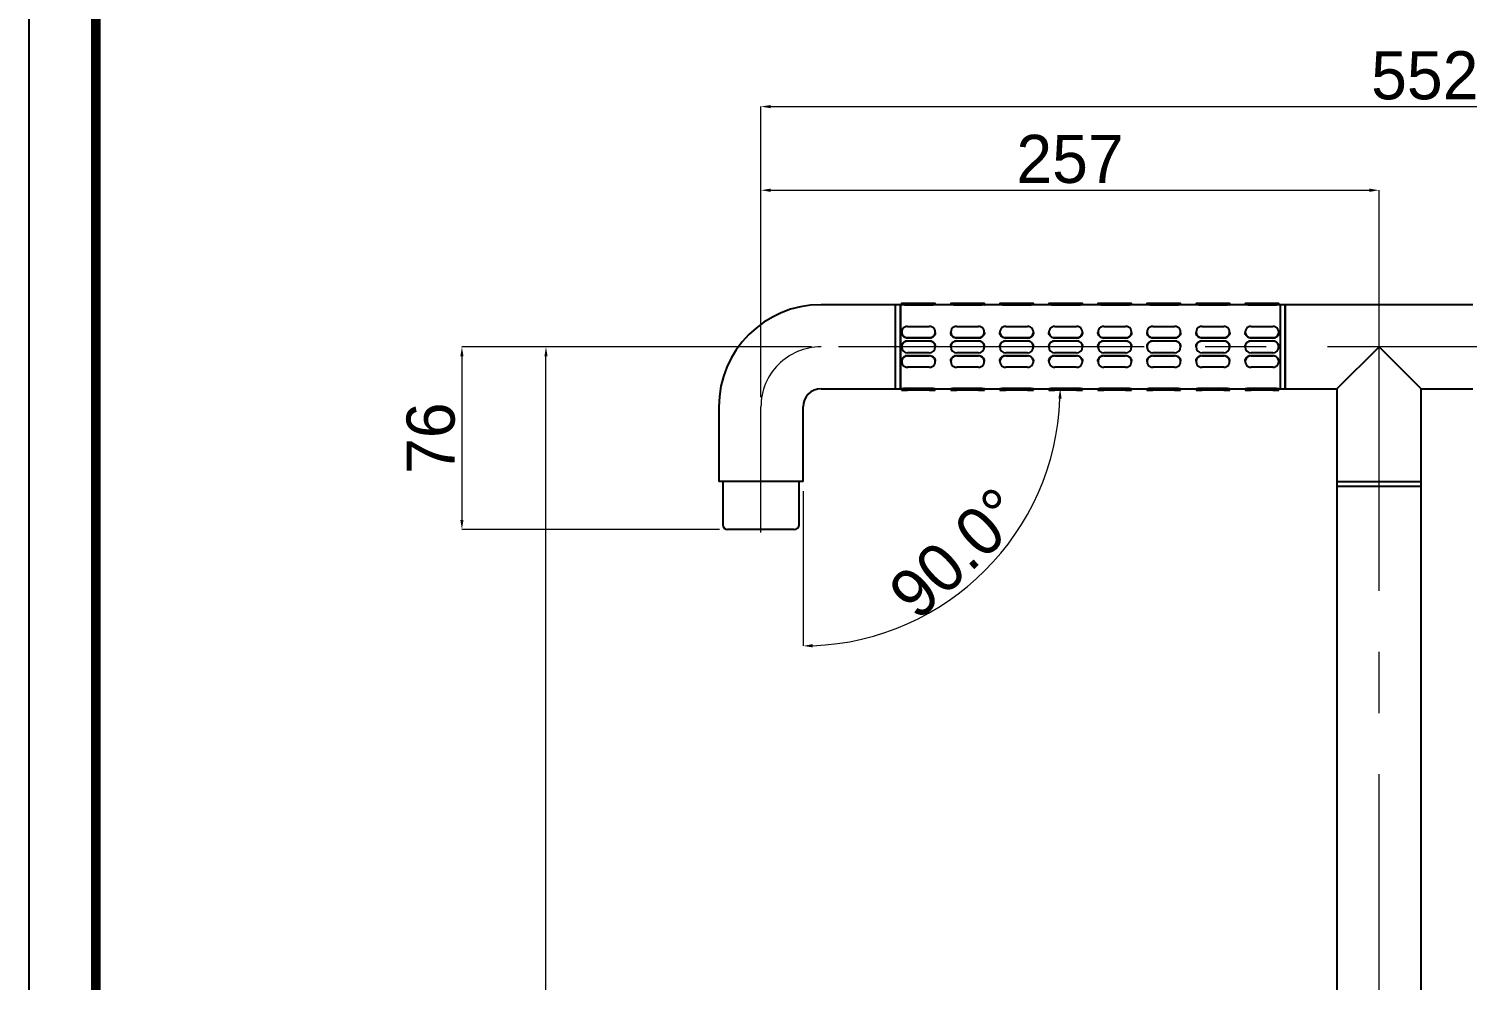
# Model space of a CAD drawing. Extents: x 0 to 2043, y 0 to 1272.
# Drawn here: x 0 to 598, y 636 to 1032 of the extents above; entities that cross this region are included whole.
import ezdxf

# ---------------------------------------------------------------- set-up
doc = ezdxf.new("R2010")
doc.units = 0
doc.header["$LTSCALE"] = 10
doc.header["$MEASUREMENT"] = 0
doc.header["$PDMODE"] = 3
doc.header["$PDSIZE"] = -10
doc.linetypes.add('CENTERX2', pattern=[20.32, 12.7, -2.54, 2.54, -2.54])
doc.layers.get('0').update_dxf_attribs({"linetype": 'CONTINUOUS'})
doc.layers.get('DEFPOINTS').update_dxf_attribs({"linetype": 'CONTINUOUS'})
doc.layers.add('中心线层', color=1, linetype='CENTERX2', lineweight=25)
doc.styles.add('Daelim Dimension', font='')
doc.styles.get('Daelim Dimension').set_extended_font_data('나눔고딕')
doc.dimstyles.new('DEFAULT', dxfattribs={"dimscale": 2, "dimtxt": 2, "dimasz": 2, "dimexe": 0, "dimexo": 2, "dimgap": 1, "dimtad": 1, "dimdec": 0, "dimzin": 9, "dimdsep": 46, "dimtxsty": 'Daelim Dimension', "dimcen": 0.5, "dimclrd": 5, "dimclre": 5, "dimclrt": 256, "dimadec": 1, "dimazin": 0, "dimtfac": 1, "dimtdec": 0, "dimtix": 1, "dimtmove": 0, "dimatfit": 3, "dimfxl": 1, "dimtolj": 1, "dimtzin": 1, "dimlwd": 9, "dimlwe": 9, "dimarcsym": 0})

# ---------------------------------------------------------------- blocks, each defined once
blk = doc.blocks.new('*D2')
at = {"color": 5, "lineweight": 9, "transparency": 16777216}
for p, q in [((325.4, 899.45), (215.04, 899.45)), ((215.04, 203.45), (215.04, 895.45)), ((529.7, 199.45), (215.04, 199.45))]:
    blk.add_line(p, q, dxfattribs=at)
at = {"color": 5, "transparency": 16777216}
for points in [[(214.37, 895.45), (215.7, 895.45), (215.04, 899.45)], [(214.37, 203.45), (215.7, 203.45), (215.04, 199.45)]]:
    blk.add_solid(points, dxfattribs=at)
at = {"layer": 'DEFPOINTS', "color": 0, "transparency": 16777216}
for p in [(215.04, 899.45), (329.4, 899.45), (533.7, 199.45)]:
    blk.add_point(p, dxfattribs=at)
at = {"color": 7, "transparency": 16777216, "insert": (202.22, 549.45), "char_height": 20, "attachment_point": 5, "rotation": 90, "style": 'Daelim Dimension'}
blk.add_mtext('\\A1;700', dxfattribs=at)
blk = doc.blocks.new('*D13')
at = {"color": 5, "linetype": 'ByBlock', "lineweight": 9, "ltscale": 0.5, "transparency": 16777216}
for p, q in [((1430.47, 1133.97), (1430.47, 1120.71)), ((1707.92, 1133.97), (1707.92, 1120.71)), ((1434.47, 1120.71), (1703.92, 1120.71))]:
    blk.add_line(p, q, dxfattribs=at)
at = {"color": 5, "lineweight": 9, "transparency": 16777216}
for p, q in [((304.4, 878.45), (304.4, 964.57)), ((308.4, 964.57), (557.4, 964.57)), ((561.4, 882.01), (561.4, 964.57))]:
    blk.add_line(p, q, dxfattribs=at)
at = {"color": 5, "ltscale": 0.5, "transparency": 16777216}
for points in [[(1434.47, 1121.38), (1434.47, 1120.05), (1430.47, 1120.71)], [(1703.92, 1121.38), (1703.92, 1120.05), (1707.92, 1120.71)]]:
    blk.add_solid(points, dxfattribs=at)
at = {"color": 5, "transparency": 16777216}
for points in [[(308.4, 965.24), (308.4, 963.9), (304.4, 964.57)], [(557.4, 965.24), (557.4, 963.9), (561.4, 964.57)]]:
    blk.add_solid(points, dxfattribs=at)
at = {"layer": 'DEFPOINTS', "color": 0, "ltscale": 0.5, "transparency": 16777216}
for p in [(1430.47, 1137.97), (1707.92, 1137.97), (1707.92, 1120.71)]:
    blk.add_point(p, dxfattribs=at)
at = {"layer": 'DEFPOINTS', "color": 0, "transparency": 16777216}
for p in [(561.4, 964.57), (304.4, 874.45), (561.4, 878.01)]:
    blk.add_point(p, dxfattribs=at)
at = {"ltscale": 0.5, "transparency": 16777216, "insert": (1569.19, 1124.99), "char_height": 4, "attachment_point": 5, "style": 'Daelim Dimension'}
blk.add_mtext('\\A1;277.4', dxfattribs=at)
at = {"color": 7, "transparency": 16777216, "insert": (432.9, 977.46), "char_height": 20, "attachment_point": 5, "style": 'Daelim Dimension'}
blk.add_mtext('\\A1;257', dxfattribs=at)
blk = doc.blocks.new('*D10')
at = {"color": 5, "lineweight": 9, "transparency": 16777216}
for p, q in [((304.4, 878.45), (304.4, 999.36)), ((308.4, 999.36), (852.4, 999.36)), ((856.4, 941.95), (856.4, 999.36))]:
    blk.add_line(p, q, dxfattribs=at)
at = {"color": 5, "transparency": 16777216}
for points in [[(308.4, 1000.02), (308.4, 998.69), (304.4, 999.36)], [(852.4, 1000.02), (852.4, 998.69), (856.4, 999.36)]]:
    blk.add_solid(points, dxfattribs=at)
at = {"layer": 'DEFPOINTS', "color": 0, "transparency": 16777216}
for p in [(856.4, 999.36), (856.4, 937.95), (304.4, 874.45)]:
    blk.add_point(p, dxfattribs=at)
at = {"color": 7, "transparency": 16777216, "insert": (580.4, 1012.24), "char_height": 20, "attachment_point": 5, "style": 'Daelim Dimension'}
blk.add_mtext('\\A1;552', dxfattribs=at)
blk = doc.blocks.new('*D12')
at = {"color": 5, "lineweight": 9, "transparency": 16777216}
for p, q in [((364.4, 881.95), (428.81, 881.95)), ((321.9, 839.45), (321.9, 775.04))]:
    blk.add_line(p, q, dxfattribs=at)
blk.add_arc((321.9, 881.95), 106.9, 272.14395, 357.85605, dxfattribs=at)
at = {"color": 5, "transparency": 16777216}
for points in [[(428.07, 877.96), (429.4, 877.94), (428.81, 881.95)], [(325.92, 774.45), (325.89, 775.79), (321.9, 775.04)]]:
    blk.add_solid(points, dxfattribs=at)
at = {"layer": 'DEFPOINTS', "color": 0, "transparency": 16777216}
for p in [(329.4, 881.95), (360.4, 881.95), (321.9, 874.45), (321.9, 843.45), (414.48, 828.5)]:
    blk.add_point(p, dxfattribs=at)
at = {"color": 7, "transparency": 16777216, "insert": (385.75, 813.64), "char_height": 20, "attachment_point": 5, "rotation": 43.06865, "style": 'Daelim Dimension'}
blk.add_mtext('\\A1;90.0°', dxfattribs=at)
blk = doc.blocks.new('*D9')
at = {"color": 5, "lineweight": 9, "ltscale": 0.5, "transparency": 16777216}
for p, q in [((325.4, 899.45), (180.09, 899.45)), ((180.09, 895.45), (180.09, 827.45)), ((287.13, 823.45), (180.09, 823.45))]:
    blk.add_line(p, q, dxfattribs=at)
at = {"color": 5, "ltscale": 0.5, "transparency": 16777216}
for points in [[(179.42, 895.45), (180.75, 895.45), (180.09, 899.45)], [(179.42, 827.45), (180.75, 827.45), (180.09, 823.45)]]:
    blk.add_solid(points, dxfattribs=at)
at = {"layer": 'DEFPOINTS', "color": 0, "ltscale": 0.5, "transparency": 16777216}
for p in [(329.4, 899.45), (180.09, 823.45), (291.13, 823.45)]:
    blk.add_point(p, dxfattribs=at)
at = {"color": 7, "ltscale": 0.5, "transparency": 16777216, "insert": (167.2, 861.45), "char_height": 20, "attachment_point": 5, "rotation": 90, "style": 'Daelim Dimension'}
blk.add_mtext('\\A1;76', dxfattribs=at)

msp = doc.modelspace()

# ---------------------------------------------------------------- linework, layer by layer
at = {"color": 7, "linetype": 'Continuous', "lineweight": 25}
for p, q in [((360.4, 916.95), (329.4, 916.95)), ((362.4, 916.95), (360.4, 916.95)), ((360.4, 899.45), (360.4, 916.95)), ((360.4, 881.95), (360.4, 916.95)), ((362.93, 916.95), (362.4, 916.95)), ((362.4, 916.95), (362.4, 881.95)), ((362.4, 881.95), (362.4, 916.95)), ((362.9, 917.45), (362.9, 916.94)), ((365.4, 917.45), (374.4, 917.45)), ((374.4, 917.45), (365.4, 917.45)), ((374.4, 916.77), (365.4, 916.77)), ((383.33, 916.95), (376.87, 916.95)), ((376.9, 916.94), (376.9, 917.45)), ((383.3, 917.45), (383.3, 916.94)), ((385.8, 917.45), (394.8, 917.45)), ((394.8, 917.45), (385.8, 917.45)), ((394.8, 916.77), (385.8, 916.77)), ((403.73, 916.95), (397.27, 916.95)), ((397.3, 916.94), (397.3, 917.45)), ((403.7, 917.45), (403.7, 916.94)), ((406.2, 917.45), (415.2, 917.45)), ((415.2, 917.45), (406.2, 917.45)), ((415.2, 916.77), (406.2, 916.77)), ((424.13, 916.95), (417.67, 916.95)), ((417.7, 916.94), (417.7, 917.45)), ((424.1, 917.45), (424.1, 916.94)), ((426.6, 917.45), (435.6, 917.45)), ((435.6, 917.45), (426.6, 917.45)), ((435.6, 916.77), (426.6, 916.77)), ((444.53, 916.95), (438.07, 916.95)), ((438.1, 916.94), (438.1, 917.45)), ((444.5, 917.45), (444.5, 916.94)), ((447, 917.45), (456, 917.45)), ((456, 917.45), (447, 917.45)), ((456, 916.77), (447, 916.77)), ((464.93, 916.95), (458.47, 916.95)), ((458.5, 916.94), (458.5, 917.45)), ((464.9, 917.45), (464.9, 916.94)), ((476.4, 917.45), (467.4, 917.45)), ((467.4, 917.45), (476.4, 917.45)), ((476.4, 916.77), (467.4, 916.77)), ((485.33, 916.95), (478.87, 916.95)), ((478.9, 916.94), (478.9, 917.45)), ((485.3, 917.45), (485.3, 916.94)), ((496.8, 917.45), (487.8, 917.45)), ((487.8, 917.45), (496.8, 917.45)), ((496.8, 916.77), (487.8, 916.77)), ((505.73, 916.95), (499.27, 916.95)), ((499.3, 916.94), (499.3, 917.45)), ((505.7, 917.45), (505.7, 916.94)), ((517.2, 917.45), (508.2, 917.45)), ((508.2, 917.45), (517.2, 917.45)), ((517.2, 916.77), (508.2, 916.77)), ((520.4, 916.95), (519.67, 916.95)), ((519.7, 916.94), (519.7, 917.45)), ((522.4, 916.95), (520.4, 916.95)), ((520.4, 881.95), (520.4, 916.95)), ((600.4, 916.95), (522.4, 916.95)), ((522.4, 916.95), (522.4, 881.95)), ((522.4, 899.45), (522.4, 916.95)), ((362.9, 905.6), (362.9, 905.42)), ((365.4, 907.95), (374.4, 907.95)), ((374.4, 903.25), (365.4, 903.25)), ((376.9, 905.42), (376.9, 905.6)), ((383.3, 905.6), (383.3, 905.42)), ((385.8, 907.95), (394.8, 907.95)), ((394.8, 903.25), (385.8, 903.25)), ((397.3, 905.42), (397.3, 905.6)), ((403.7, 905.6), (403.7, 905.42)), ((406.2, 907.95), (415.2, 907.95)), ((415.2, 903.25), (406.2, 903.25)), ((417.7, 905.42), (417.7, 905.6)), ((424.1, 905.6), (424.1, 905.42)), ((426.6, 907.95), (435.6, 907.95)), ((435.6, 903.25), (426.6, 903.25)), ((438.1, 905.42), (438.1, 905.6)), ((444.5, 905.6), (444.5, 905.42)), ((447, 907.95), (456, 907.95)), ((456, 903.25), (447, 903.25)), ((458.5, 905.42), (458.5, 905.6)), ((464.9, 905.6), (464.9, 905.42)), ((467.4, 907.95), (476.4, 907.95)), ((476.4, 903.25), (467.4, 903.25)), ((478.9, 905.42), (478.9, 905.6)), ((485.3, 905.6), (485.3, 905.42)), ((487.8, 907.95), (496.8, 907.95)), ((496.8, 903.25), (487.8, 903.25)), ((499.3, 905.42), (499.3, 905.6)), ((505.7, 905.6), (505.7, 905.42)), ((508.2, 907.95), (517.2, 907.95)), ((517.2, 903.25), (508.2, 903.25)), ((519.7, 905.42), (519.7, 905.6)), ((360.4, 881.95), (360.4, 899.45)), ((362.9, 899.44), (362.9, 899.44)), ((374.4, 903.01), (365.4, 903.01)), ((365.4, 901.94), (374.4, 901.94)), ((365.4, 901.94), (374.4, 901.94)), ((376.9, 899.44), (376.9, 899.44)), ((383.3, 899.44), (383.3, 899.44)), ((394.8, 903.01), (385.8, 903.01)), ((385.8, 901.94), (394.8, 901.94)), ((385.8, 901.94), (394.8, 901.94)), ((397.3, 899.44), (397.3, 899.44)), ((403.7, 899.44), (403.7, 899.44)), ((415.2, 903.01), (406.2, 903.01)), ((406.2, 901.94), (415.2, 901.94)), ((406.2, 901.94), (415.2, 901.94)), ((417.7, 899.44), (417.7, 899.44)), ((424.1, 899.44), (424.1, 899.44)), ((435.6, 903.01), (426.6, 903.01)), ((426.6, 901.94), (435.6, 901.94)), ((426.6, 901.94), (435.6, 901.94)), ((438.1, 899.44), (438.1, 899.44)), ((444.5, 899.44), (444.5, 899.44)), ((456, 903.01), (447, 903.01)), ((447, 901.94), (456, 901.94)), ((447, 901.94), (456, 901.94)), ((458.5, 899.44), (458.5, 899.44)), ((464.9, 899.44), (464.9, 899.44)), ((476.4, 903.01), (467.4, 903.01)), ((467.4, 901.94), (476.4, 901.94)), ((467.4, 901.94), (476.4, 901.94)), ((478.9, 899.44), (478.9, 899.44)), ((485.3, 899.44), (485.3, 899.44)), ((496.8, 903.01), (487.8, 903.01)), ((487.8, 901.94), (496.8, 901.94)), ((487.8, 901.94), (496.8, 901.94)), ((499.3, 899.44), (499.3, 899.44)), ((505.7, 899.44), (505.7, 899.44)), ((517.2, 903.01), (508.2, 903.01)), ((508.2, 901.94), (517.2, 901.94)), ((508.2, 901.94), (517.2, 901.94)), ((519.7, 899.44), (519.7, 899.44)), ((522.4, 881.95), (522.4, 899.45)), ((543.9, 881.95), (561.4, 899.45)), ((561.4, 899.45), (578.9, 881.95)), ((362.9, 893.46), (362.9, 893.28)), ((374.4, 896.94), (365.4, 896.94)), ((365.4, 895.87), (374.4, 895.87)), ((365.4, 895.63), (374.4, 895.63)), ((376.9, 893.28), (376.9, 893.46)), ((383.3, 893.46), (383.3, 893.28)), ((394.8, 896.94), (385.8, 896.94)), ((385.8, 895.87), (394.8, 895.87)), ((385.8, 895.63), (394.8, 895.63)), ((397.3, 893.28), (397.3, 893.46)), ((403.7, 893.46), (403.7, 893.28)), ((415.2, 896.94), (406.2, 896.94)), ((406.2, 895.87), (415.2, 895.87)), ((406.2, 895.63), (415.2, 895.63)), ((417.7, 893.28), (417.7, 893.46)), ((424.1, 893.46), (424.1, 893.28)), ((435.6, 896.94), (426.6, 896.94)), ((426.6, 895.87), (435.6, 895.87)), ((426.6, 895.63), (435.6, 895.63)), ((438.1, 893.28), (438.1, 893.46)), ((444.5, 893.46), (444.5, 893.28)), ((456, 896.94), (447, 896.94)), ((447, 895.87), (456, 895.87)), ((447, 895.63), (456, 895.63)), ((458.5, 893.28), (458.5, 893.46)), ((464.9, 893.46), (464.9, 893.28)), ((476.4, 896.94), (467.4, 896.94)), ((467.4, 895.87), (476.4, 895.87)), ((467.4, 895.63), (476.4, 895.63)), ((478.9, 893.28), (478.9, 893.46)), ((485.3, 893.46), (485.3, 893.28)), ((496.8, 896.94), (487.8, 896.94)), ((487.8, 895.87), (496.8, 895.87)), ((487.8, 895.63), (496.8, 895.63)), ((499.3, 893.28), (499.3, 893.46)), ((505.7, 893.46), (505.7, 893.28)), ((517.2, 896.94), (508.2, 896.94)), ((508.2, 895.87), (517.2, 895.87)), ((508.2, 895.63), (517.2, 895.63)), ((519.7, 893.28), (519.7, 893.46)), ((374.4, 890.93), (365.4, 890.93)), ((394.8, 890.93), (385.8, 890.93)), ((415.2, 890.93), (406.2, 890.93)), ((435.6, 890.93), (426.6, 890.93)), ((456, 890.93), (447, 890.93)), ((476.4, 890.93), (467.4, 890.93)), ((496.8, 890.93), (487.8, 890.93)), ((517.2, 890.93), (508.2, 890.93)), ((329.4, 881.95), (360.4, 881.95)), ((360.4, 881.95), (362.4, 881.95)), ((362.4, 881.95), (362.94, 881.95)), ((362.9, 881.95), (362.9, 881.45)), ((374.4, 882.13), (365.4, 882.13)), ((374.4, 881.45), (365.4, 881.45)), ((376.87, 881.95), (383.34, 881.95)), ((376.9, 881.45), (376.9, 881.95)), ((383.3, 881.95), (383.3, 881.45)), ((394.8, 882.13), (385.8, 882.13)), ((394.8, 881.45), (385.8, 881.45)), ((397.27, 881.95), (403.74, 881.95)), ((397.3, 881.45), (397.3, 881.95)), ((403.7, 881.95), (403.7, 881.45)), ((415.2, 882.13), (406.2, 882.13)), ((415.2, 881.45), (406.2, 881.45)), ((417.67, 881.95), (424.14, 881.95)), ((417.7, 881.45), (417.7, 881.95)), ((424.1, 881.95), (424.1, 881.45)), ((435.6, 882.13), (426.6, 882.13)), ((435.6, 881.45), (426.6, 881.45)), ((438.07, 881.95), (444.54, 881.95)), ((438.1, 881.45), (438.1, 881.95)), ((444.5, 881.95), (444.5, 881.45)), ((456, 882.13), (447, 882.13)), ((456, 881.45), (447, 881.45)), ((458.47, 881.95), (464.94, 881.95)), ((458.5, 881.45), (458.5, 881.95)), ((464.9, 881.95), (464.9, 881.45)), ((476.4, 882.13), (467.4, 882.13)), ((476.4, 881.45), (467.4, 881.45)), ((478.87, 881.95), (485.34, 881.95)), ((478.9, 881.45), (478.9, 881.95)), ((485.3, 881.95), (485.3, 881.45)), ((496.8, 882.13), (487.8, 882.13)), ((496.8, 881.45), (487.8, 881.45)), ((499.27, 881.95), (505.74, 881.95)), ((499.3, 881.45), (499.3, 881.95)), ((505.7, 881.95), (505.7, 881.45)), ((517.2, 882.13), (508.2, 882.13)), ((517.2, 881.45), (508.2, 881.45)), ((519.67, 881.95), (520.4, 881.95)), ((519.7, 881.45), (519.7, 881.95)), ((520.4, 881.95), (522.4, 881.95)), ((522.4, 881.95), (543.9, 881.95)), ((543.9, 881.95), (543.9, 843.45)), ((578.9, 843.45), (578.9, 881.95)), ((578.9, 881.95), (600.4, 881.95)), ((286.9, 874.45), (286.9, 843.45)), ((321.9, 843.45), (321.9, 874.45)), ((304.4, 843.45), (286.9, 843.45)), ((288.55, 843.45), (288.55, 825.45)), ((321.9, 843.45), (304.4, 843.45)), ((320.25, 825.45), (320.25, 843.45)), ((543.9, 843.45), (543.9, 841.45)), ((543.9, 843.45), (578.9, 843.45)), ((578.9, 841.45), (578.9, 843.45)), ((543.9, 841.45), (543.9, 212.45)), ((543.9, 841.45), (578.9, 841.45)), ((578.9, 212.45), (578.9, 841.45)), ((291.13, 823.45), (290.55, 823.45)), ((318.25, 823.45), (291.13, 823.45))]:
    msp.add_line(p, q, dxfattribs=at)
at = {"ltscale": 0.5}
msp.add_lwpolyline([(0, 0), (1736, 0), (1736, 1272), (0, 1272)], close=True, dxfattribs=at)
at = {"color": 5, "linetype": 'ByBlock', "lineweight": 200, "const_width": 4}
msp.add_lwpolyline([(27.92, 54.47), (1707.92, 54.47), (1707.92, 1242.47), (27.92, 1242.47)], close=True, dxfattribs=at)
at = {"color": 7, "linetype": 'Continuous', "lineweight": 25, "flags": 128}
for points in [[(365.4, 917.45), (364.45, 917.45), (363.64, 917.45), (363.09, 917.45), (362.9, 917.45), (363.09, 917.45), (363.64, 917.45), (364.45, 917.45), (365.4, 917.45)], [(374.4, 917.45), (375.36, 917.45), (376.17, 917.45), (376.71, 917.45), (376.9, 917.45), (376.71, 917.45), (376.17, 917.45), (375.36, 917.45), (374.4, 917.45)], [(385.8, 917.45), (384.85, 917.45), (384.04, 917.45), (383.49, 917.45), (383.3, 917.45), (383.49, 917.45), (384.04, 917.45), (384.85, 917.45), (385.8, 917.45)], [(394.8, 917.45), (395.76, 917.45), (396.57, 917.45), (397.11, 917.45), (397.3, 917.45), (397.11, 917.45), (396.57, 917.45), (395.76, 917.45), (394.8, 917.45)], [(406.2, 917.45), (405.25, 917.45), (404.44, 917.45), (403.89, 917.45), (403.7, 917.45), (403.89, 917.45), (404.44, 917.45), (405.25, 917.45), (406.2, 917.45)], [(415.2, 917.45), (416.16, 917.45), (416.97, 917.45), (417.51, 917.45), (417.7, 917.45), (417.51, 917.45), (416.97, 917.45), (416.16, 917.45), (415.2, 917.45)], [(426.6, 917.45), (425.65, 917.45), (424.84, 917.45), (424.29, 917.45), (424.1, 917.45), (424.29, 917.45), (424.84, 917.45), (425.65, 917.45), (426.6, 917.45)], [(435.6, 917.45), (436.56, 917.45), (437.37, 917.45), (437.91, 917.45), (438.1, 917.45), (437.91, 917.45), (437.37, 917.45), (436.56, 917.45), (435.6, 917.45)], [(447, 917.45), (446.05, 917.45), (445.24, 917.45), (444.69, 917.45), (444.5, 917.45), (444.69, 917.45), (445.24, 917.45), (446.05, 917.45), (447, 917.45)], [(456, 917.45), (456.96, 917.45), (457.77, 917.45), (458.31, 917.45), (458.5, 917.45), (458.31, 917.45), (457.77, 917.45), (456.96, 917.45), (456, 917.45)], [(467.4, 917.45), (466.45, 917.45), (465.64, 917.45), (465.09, 917.45), (464.9, 917.45), (465.09, 917.45), (465.64, 917.45), (466.45, 917.45), (467.4, 917.45)], [(476.4, 917.45), (477.36, 917.45), (478.17, 917.45), (478.71, 917.45), (478.9, 917.45), (478.71, 917.45), (478.17, 917.45), (477.36, 917.45), (476.4, 917.45)], [(487.8, 917.45), (486.85, 917.45), (486.04, 917.45), (485.49, 917.45), (485.3, 917.45), (485.49, 917.45), (486.04, 917.45), (486.85, 917.45), (487.8, 917.45)], [(496.8, 917.45), (497.76, 917.45), (498.57, 917.45), (499.11, 917.45), (499.3, 917.45), (499.11, 917.45), (498.57, 917.45), (497.76, 917.45), (496.8, 917.45)], [(508.2, 917.45), (507.25, 917.45), (506.44, 917.45), (505.89, 917.45), (505.7, 917.45), (505.89, 917.45), (506.44, 917.45), (507.25, 917.45), (508.2, 917.45)], [(517.2, 917.45), (518.16, 917.45), (518.97, 917.45), (519.51, 917.45), (519.7, 917.45), (519.51, 917.45), (518.97, 917.45), (518.16, 917.45), (517.2, 917.45)]]:
    msp.add_lwpolyline(points, dxfattribs=at)
at = {"color": 7, "linetype": 'Continuous', "lineweight": 25}
for centre, radius, start, end in [((329.4, 874.45), 42.5, 90, 180), ((365.29, 905.6), 2.35, 87.14096, 272.85904), ((374.52, 905.6), 2.35, 267.14096, 92.85904), ((385.69, 905.6), 2.35, 87.14096, 272.85904), ((394.92, 905.6), 2.35, 267.14096, 92.85904), ((406.09, 905.6), 2.35, 87.14096, 272.85904), ((415.32, 905.6), 2.35, 267.14096, 92.85904), ((426.49, 905.6), 2.35, 87.14096, 272.85904), ((435.72, 905.6), 2.35, 267.14096, 92.85904), ((446.89, 905.6), 2.35, 87.14096, 272.85904), ((456.12, 905.6), 2.35, 267.14096, 92.85904), ((467.29, 905.6), 2.35, 87.14096, 272.85904), ((476.52, 905.6), 2.35, 267.14096, 92.85904), ((487.69, 905.6), 2.35, 87.14096, 272.85904), ((496.92, 905.6), 2.35, 267.14096, 92.85904), ((508.09, 905.6), 2.35, 87.14096, 272.85904), ((517.32, 905.6), 2.35, 267.14096, 92.85904), ((365.4, 899.44), 2.5, 90, 270), ((374.4, 899.44), 2.5, 270, 90), ((385.8, 899.44), 2.5, 90, 270), ((394.8, 899.44), 2.5, 270, 90), ((406.2, 899.44), 2.5, 90, 270), ((415.2, 899.44), 2.5, 270, 90), ((426.6, 899.44), 2.5, 90, 270), ((435.6, 899.44), 2.5, 270, 90), ((447, 899.44), 2.5, 90, 270), ((456, 899.44), 2.5, 270, 90), ((467.4, 899.44), 2.5, 90, 270), ((476.4, 899.44), 2.5, 270, 90), ((487.8, 899.44), 2.5, 90, 270), ((496.8, 899.44), 2.5, 270, 90), ((508.2, 899.44), 2.5, 90, 270), ((517.2, 899.44), 2.5, 270, 90), ((365.29, 893.28), 2.35, 87.124, 272.876), ((374.52, 893.28), 2.35, 267.124, 92.876), ((385.69, 893.28), 2.35, 87.124, 272.876), ((394.92, 893.28), 2.35, 267.124, 92.876), ((406.09, 893.28), 2.35, 87.124, 272.876), ((415.32, 893.28), 2.35, 267.124, 92.876), ((426.49, 893.28), 2.35, 87.124, 272.876), ((435.72, 893.28), 2.35, 267.124, 92.876), ((446.89, 893.28), 2.35, 87.124, 272.876), ((456.12, 893.28), 2.35, 267.124, 92.876), ((467.29, 893.28), 2.35, 87.124, 272.876), ((476.52, 893.28), 2.35, 267.124, 92.876), ((487.69, 893.28), 2.35, 87.124, 272.876), ((496.92, 893.28), 2.35, 267.124, 92.876), ((508.09, 893.28), 2.35, 87.124, 272.876), ((517.32, 893.28), 2.35, 267.124, 92.876), ((329.4, 874.45), 7.5, 90, 180), ((364.78, 2116.27), 1234.82, 269.91301, 270.02896), ((375.03, 2116.27), 1234.82, 269.97104, 270.08699), ((385.18, 2116.27), 1234.82, 269.91301, 270.02896), ((395.43, 2116.27), 1234.82, 269.97104, 270.08699), ((405.58, 2116.27), 1234.82, 269.91301, 270.02896), ((415.83, 2116.27), 1234.82, 269.97104, 270.08699), ((425.98, 2116.27), 1234.82, 269.91301, 270.02896), ((436.23, 2116.27), 1234.82, 269.97104, 270.08699), ((446.38, 2116.27), 1234.82, 269.91301, 270.02896), ((456.63, 2116.27), 1234.82, 269.97104, 270.08699), ((466.78, 2116.27), 1234.82, 269.91301, 270.02896), ((477.03, 2116.27), 1234.82, 269.97104, 270.08699), ((487.18, 2116.27), 1234.82, 269.91301, 270.02896), ((497.43, 2116.27), 1234.82, 269.97104, 270.08699), ((507.58, 2116.27), 1234.82, 269.91301, 270.02896), ((517.83, 2116.27), 1234.82, 269.97104, 270.08699), ((290.55, 825.45), 2, 180, 270), ((318.25, 825.45), 2, 270, 0)]:
    msp.add_arc(centre, radius, start, end, dxfattribs=at)
for points, knots in [([(365.4, 916.77), (365.12, 916.77), (364.57, 916.78), (363.82, 916.84), (363.26, 916.9), (362.93, 916.94), (362.93, 916.94), (362.93, 916.94)], [0, 0, 0, 0, 0.212861, 0.42567, 0.639848, 0.85494, 1, 1, 1, 1]), ([(376.87, 916.94), (376.88, 916.95), (376.92, 916.95), (376.69, 916.92), (376.22, 916.86), (375.52, 916.8), (374.88, 916.77), (374.5, 916.77), (374.4, 916.77)], [0, 0, 0, 0, 0.073013, 0.284891, 0.497518, 0.712036, 0.926675, 1, 1, 1, 1]), ([(385.8, 916.77), (385.52, 916.77), (384.97, 916.78), (384.22, 916.84), (383.66, 916.9), (383.33, 916.94), (383.33, 916.94), (383.33, 916.94)], [0, 0, 0, 0, 0.212861, 0.42567, 0.639848, 0.85494, 1, 1, 1, 1]), ([(397.27, 916.94), (397.28, 916.95), (397.32, 916.95), (397.09, 916.92), (396.62, 916.86), (395.92, 916.8), (395.28, 916.77), (394.9, 916.77), (394.8, 916.77)], [0, 0, 0, 0, 0.073013, 0.284891, 0.497518, 0.712036, 0.926675, 1, 1, 1, 1]), ([(406.2, 916.77), (405.92, 916.77), (405.37, 916.78), (404.62, 916.84), (404.06, 916.9), (403.73, 916.94), (403.73, 916.94), (403.73, 916.94)], [0, 0, 0, 0, 0.212861, 0.42567, 0.639848, 0.85494, 1, 1, 1, 1]), ([(417.67, 916.94), (417.68, 916.95), (417.72, 916.95), (417.49, 916.92), (417.02, 916.86), (416.32, 916.8), (415.68, 916.77), (415.3, 916.77), (415.2, 916.77)], [0, 0, 0, 0, 0.073013, 0.284891, 0.497518, 0.712036, 0.926675, 1, 1, 1, 1]), ([(426.6, 916.77), (426.32, 916.77), (425.77, 916.78), (425.02, 916.84), (424.46, 916.9), (424.13, 916.94), (424.13, 916.94), (424.13, 916.94)], [0, 0, 0, 0, 0.212861, 0.42567, 0.639848, 0.85494, 1, 1, 1, 1]), ([(438.07, 916.94), (438.08, 916.95), (438.12, 916.95), (437.89, 916.92), (437.42, 916.86), (436.72, 916.8), (436.08, 916.77), (435.7, 916.77), (435.6, 916.77)], [0, 0, 0, 0, 0.073013, 0.284891, 0.497518, 0.712036, 0.926675, 1, 1, 1, 1]), ([(447, 916.77), (446.72, 916.77), (446.17, 916.78), (445.42, 916.84), (444.86, 916.9), (444.53, 916.94), (444.53, 916.94), (444.53, 916.94)], [0, 0, 0, 0, 0.212861, 0.42567, 0.639848, 0.85494, 1, 1, 1, 1]), ([(458.47, 916.94), (458.48, 916.95), (458.52, 916.95), (458.29, 916.92), (457.82, 916.86), (457.12, 916.8), (456.48, 916.77), (456.1, 916.77), (456, 916.77)], [0, 0, 0, 0, 0.073013, 0.284891, 0.497518, 0.712036, 0.926675, 1, 1, 1, 1]), ([(467.4, 916.77), (467.12, 916.77), (466.57, 916.78), (465.82, 916.84), (465.26, 916.9), (464.93, 916.94), (464.93, 916.94), (464.93, 916.94)], [0, 0, 0, 0, 0.212861, 0.42567, 0.639848, 0.85494, 1, 1, 1, 1]), ([(478.87, 916.94), (478.88, 916.95), (478.92, 916.95), (478.69, 916.92), (478.22, 916.86), (477.52, 916.8), (476.88, 916.77), (476.5, 916.77), (476.4, 916.77)], [0, 0, 0, 0, 0.073013, 0.284891, 0.497518, 0.712036, 0.926675, 1, 1, 1, 1]), ([(487.8, 916.77), (487.52, 916.77), (486.97, 916.78), (486.22, 916.84), (485.66, 916.9), (485.33, 916.94), (485.33, 916.94), (485.33, 916.94)], [0, 0, 0, 0, 0.212861, 0.42567, 0.639848, 0.85494, 1, 1, 1, 1]), ([(499.27, 916.94), (499.28, 916.95), (499.32, 916.95), (499.09, 916.92), (498.62, 916.86), (497.92, 916.8), (497.28, 916.77), (496.9, 916.77), (496.8, 916.77)], [0, 0, 0, 0, 0.073013, 0.284891, 0.497518, 0.712036, 0.926675, 1, 1, 1, 1]), ([(508.2, 916.77), (507.92, 916.77), (507.37, 916.78), (506.62, 916.84), (506.06, 916.9), (505.73, 916.94), (505.73, 916.94), (505.73, 916.94)], [0, 0, 0, 0, 0.212861, 0.42567, 0.639848, 0.85494, 1, 1, 1, 1]), ([(519.67, 916.94), (519.68, 916.95), (519.72, 916.95), (519.49, 916.92), (519.02, 916.86), (518.32, 916.8), (517.68, 916.77), (517.3, 916.77), (517.2, 916.77)], [0, 0, 0, 0, 0.073013, 0.284891, 0.497518, 0.712036, 0.926675, 1, 1, 1, 1]), ([(365.4, 903.01), (365.12, 903.04), (364.57, 903.1), (363.82, 903.52), (363.26, 904.13), (362.93, 904.81), (362.93, 905.25), (362.93, 905.43)], [0, 0, 0, 0, 0.213248, 0.426444, 0.641012, 0.856495, 1, 1, 1, 1]), ([(376.87, 905.42), (376.88, 905.34), (376.92, 904.99), (376.69, 904.38), (376.22, 903.71), (375.52, 903.22), (374.88, 903.03), (374.5, 903.02), (374.4, 903.01)], [0, 0, 0, 0, 0.070496, 0.28295, 0.496154, 0.711255, 0.926476, 1, 1, 1, 1]), ([(385.8, 903.01), (385.52, 903.04), (384.97, 903.1), (384.22, 903.52), (383.66, 904.13), (383.33, 904.81), (383.33, 905.25), (383.33, 905.43)], [0, 0, 0, 0, 0.213248, 0.426444, 0.641012, 0.856495, 1, 1, 1, 1]), ([(397.27, 905.42), (397.28, 905.34), (397.32, 904.99), (397.09, 904.38), (396.62, 903.71), (395.92, 903.22), (395.28, 903.03), (394.9, 903.02), (394.8, 903.01)], [0, 0, 0, 0, 0.070496, 0.28295, 0.496154, 0.711255, 0.926476, 1, 1, 1, 1]), ([(406.2, 903.01), (405.92, 903.04), (405.37, 903.1), (404.62, 903.52), (404.06, 904.13), (403.73, 904.81), (403.73, 905.25), (403.73, 905.43)], [0, 0, 0, 0, 0.213248, 0.426444, 0.641012, 0.856495, 1, 1, 1, 1]), ([(417.67, 905.42), (417.68, 905.34), (417.72, 904.99), (417.49, 904.38), (417.02, 903.71), (416.32, 903.22), (415.68, 903.03), (415.3, 903.02), (415.2, 903.01)], [0, 0, 0, 0, 0.070496, 0.28295, 0.496154, 0.711255, 0.926476, 1, 1, 1, 1]), ([(426.6, 903.01), (426.32, 903.04), (425.77, 903.1), (425.02, 903.52), (424.46, 904.13), (424.13, 904.81), (424.13, 905.25), (424.13, 905.43)], [0, 0, 0, 0, 0.213248, 0.426444, 0.641012, 0.856495, 1, 1, 1, 1]), ([(438.07, 905.42), (438.08, 905.34), (438.12, 904.99), (437.89, 904.38), (437.42, 903.71), (436.72, 903.22), (436.08, 903.03), (435.7, 903.02), (435.6, 903.01)], [0, 0, 0, 0, 0.070496, 0.28295, 0.496154, 0.711255, 0.926476, 1, 1, 1, 1]), ([(447, 903.01), (446.72, 903.04), (446.17, 903.1), (445.42, 903.52), (444.86, 904.13), (444.53, 904.81), (444.53, 905.25), (444.53, 905.43)], [0, 0, 0, 0, 0.213248, 0.426444, 0.641012, 0.856495, 1, 1, 1, 1]), ([(458.47, 905.42), (458.48, 905.34), (458.52, 904.99), (458.29, 904.38), (457.82, 903.71), (457.12, 903.22), (456.48, 903.03), (456.1, 903.02), (456, 903.01)], [0, 0, 0, 0, 0.070496, 0.28295, 0.496154, 0.711255, 0.926476, 1, 1, 1, 1]), ([(467.4, 903.01), (467.12, 903.04), (466.57, 903.1), (465.82, 903.52), (465.26, 904.13), (464.93, 904.81), (464.93, 905.25), (464.93, 905.43)], [0, 0, 0, 0, 0.213248, 0.426444, 0.641012, 0.856495, 1, 1, 1, 1]), ([(478.87, 905.42), (478.88, 905.34), (478.92, 904.99), (478.69, 904.38), (478.22, 903.71), (477.52, 903.22), (476.88, 903.03), (476.5, 903.02), (476.4, 903.01)], [0, 0, 0, 0, 0.070496, 0.28295, 0.496154, 0.711255, 0.926476, 1, 1, 1, 1]), ([(487.8, 903.01), (487.52, 903.04), (486.97, 903.1), (486.22, 903.52), (485.66, 904.13), (485.33, 904.81), (485.33, 905.25), (485.33, 905.43)], [0, 0, 0, 0, 0.213248, 0.426444, 0.641012, 0.856495, 1, 1, 1, 1]), ([(499.27, 905.42), (499.28, 905.34), (499.32, 904.99), (499.09, 904.38), (498.62, 903.71), (497.92, 903.22), (497.28, 903.03), (496.9, 903.02), (496.8, 903.01)], [0, 0, 0, 0, 0.070496, 0.28295, 0.496154, 0.711255, 0.926476, 1, 1, 1, 1]), ([(508.2, 903.01), (507.92, 903.04), (507.37, 903.1), (506.62, 903.52), (506.06, 904.13), (505.73, 904.81), (505.73, 905.25), (505.73, 905.43)], [0, 0, 0, 0, 0.213248, 0.426444, 0.641012, 0.856495, 1, 1, 1, 1]), ([(519.67, 905.42), (519.68, 905.34), (519.72, 904.99), (519.49, 904.38), (519.02, 903.71), (518.32, 903.22), (517.68, 903.03), (517.3, 903.02), (517.2, 903.01)], [0, 0, 0, 0, 0.070496, 0.28295, 0.496154, 0.711255, 0.926476, 1, 1, 1, 1]), ([(362.93, 899.44), (362.93, 899.53), (362.89, 899.9), (363.12, 900.54), (363.59, 901.23), (364.29, 901.73), (364.93, 901.92), (365.31, 901.94), (365.4, 901.94)], [0, 0, 0, 0, 0.070496, 0.28295, 0.496154, 0.711255, 0.926476, 1, 1, 1, 1]), ([(374.4, 901.94), (374.68, 901.91), (375.24, 901.86), (375.99, 901.43), (376.55, 900.8), (376.87, 900.1), (376.87, 899.63), (376.87, 899.44)], [0, 0, 0, 0, 0.213248, 0.426444, 0.641012, 0.856495, 1, 1, 1, 1]), ([(383.33, 899.44), (383.33, 899.53), (383.29, 899.9), (383.52, 900.54), (383.99, 901.23), (384.69, 901.73), (385.33, 901.92), (385.71, 901.94), (385.8, 901.94)], [0, 0, 0, 0, 0.070496, 0.28295, 0.496154, 0.711255, 0.926476, 1, 1, 1, 1]), ([(394.8, 901.94), (395.08, 901.91), (395.64, 901.86), (396.39, 901.43), (396.95, 900.8), (397.27, 900.1), (397.27, 899.63), (397.27, 899.44)], [0, 0, 0, 0, 0.213248, 0.426444, 0.641012, 0.856495, 1, 1, 1, 1]), ([(403.73, 899.44), (403.73, 899.53), (403.69, 899.9), (403.92, 900.54), (404.39, 901.23), (405.09, 901.73), (405.73, 901.92), (406.11, 901.94), (406.2, 901.94)], [0, 0, 0, 0, 0.070496, 0.28295, 0.496154, 0.711255, 0.926476, 1, 1, 1, 1]), ([(415.2, 901.94), (415.48, 901.91), (416.04, 901.86), (416.79, 901.43), (417.35, 900.8), (417.67, 900.1), (417.67, 899.63), (417.67, 899.44)], [0, 0, 0, 0, 0.213248, 0.426444, 0.641012, 0.856495, 1, 1, 1, 1]), ([(424.13, 899.44), (424.13, 899.53), (424.09, 899.9), (424.32, 900.54), (424.79, 901.23), (425.49, 901.73), (426.13, 901.92), (426.51, 901.94), (426.6, 901.94)], [0, 0, 0, 0, 0.070496, 0.28295, 0.496154, 0.711255, 0.926476, 1, 1, 1, 1]), ([(435.6, 901.94), (435.88, 901.91), (436.44, 901.86), (437.19, 901.43), (437.75, 900.8), (438.07, 900.1), (438.07, 899.63), (438.07, 899.44)], [0, 0, 0, 0, 0.213248, 0.426444, 0.641012, 0.856495, 1, 1, 1, 1]), ([(444.53, 899.44), (444.53, 899.53), (444.49, 899.9), (444.72, 900.54), (445.19, 901.23), (445.89, 901.73), (446.53, 901.92), (446.91, 901.94), (447, 901.94)], [0, 0, 0, 0, 0.070496, 0.28295, 0.496154, 0.711255, 0.926476, 1, 1, 1, 1]), ([(456, 901.94), (456.28, 901.91), (456.84, 901.86), (457.59, 901.43), (458.15, 900.8), (458.47, 900.1), (458.47, 899.63), (458.47, 899.44)], [0, 0, 0, 0, 0.213248, 0.426444, 0.641012, 0.856495, 1, 1, 1, 1]), ([(464.93, 899.44), (464.93, 899.53), (464.89, 899.9), (465.12, 900.54), (465.59, 901.23), (466.29, 901.73), (466.93, 901.92), (467.31, 901.94), (467.4, 901.94)], [0, 0, 0, 0, 0.070496, 0.28295, 0.496154, 0.711255, 0.926476, 1, 1, 1, 1]), ([(476.4, 901.94), (476.68, 901.91), (477.24, 901.86), (477.99, 901.43), (478.55, 900.8), (478.87, 900.1), (478.87, 899.63), (478.87, 899.44)], [0, 0, 0, 0, 0.213248, 0.426444, 0.641012, 0.856495, 1, 1, 1, 1]), ([(485.33, 899.44), (485.33, 899.53), (485.29, 899.9), (485.52, 900.54), (485.99, 901.23), (486.69, 901.73), (487.33, 901.92), (487.71, 901.94), (487.8, 901.94)], [0, 0, 0, 0, 0.070496, 0.28295, 0.496154, 0.711255, 0.926476, 1, 1, 1, 1]), ([(496.8, 901.94), (497.08, 901.91), (497.64, 901.86), (498.39, 901.43), (498.95, 900.8), (499.27, 900.1), (499.27, 899.63), (499.27, 899.44)], [0, 0, 0, 0, 0.213248, 0.426444, 0.641012, 0.856495, 1, 1, 1, 1]), ([(505.73, 899.44), (505.73, 899.53), (505.69, 899.9), (505.92, 900.54), (506.39, 901.23), (507.09, 901.73), (507.73, 901.92), (508.11, 901.94), (508.2, 901.94)], [0, 0, 0, 0, 0.070496, 0.28295, 0.496154, 0.711255, 0.926476, 1, 1, 1, 1]), ([(517.2, 901.94), (517.48, 901.91), (518.04, 901.86), (518.79, 901.43), (519.35, 900.8), (519.67, 900.1), (519.67, 899.63), (519.67, 899.44)], [0, 0, 0, 0, 0.213248, 0.426444, 0.641012, 0.856495, 1, 1, 1, 1]), ([(362.93, 893.46), (362.93, 893.54), (362.89, 893.89), (363.12, 894.5), (363.59, 895.17), (364.29, 895.66), (364.93, 895.85), (365.31, 895.86), (365.4, 895.87)], [0, 0, 0, 0, 0.070496, 0.28295, 0.496154, 0.711255, 0.926476, 1, 1, 1, 1]), ([(374.4, 895.87), (374.68, 895.84), (375.24, 895.78), (375.99, 895.36), (376.55, 894.75), (376.87, 894.08), (376.87, 893.63), (376.87, 893.45)], [0, 0, 0, 0, 0.213248, 0.426444, 0.641012, 0.856495, 1, 1, 1, 1]), ([(383.33, 893.46), (383.33, 893.54), (383.29, 893.89), (383.52, 894.5), (383.99, 895.17), (384.69, 895.66), (385.33, 895.85), (385.71, 895.86), (385.8, 895.87)], [0, 0, 0, 0, 0.070496, 0.28295, 0.496154, 0.711255, 0.926476, 1, 1, 1, 1]), ([(394.8, 895.87), (395.08, 895.84), (395.64, 895.78), (396.39, 895.36), (396.95, 894.75), (397.27, 894.08), (397.27, 893.63), (397.27, 893.45)], [0, 0, 0, 0, 0.213248, 0.426444, 0.641012, 0.856495, 1, 1, 1, 1]), ([(403.73, 893.46), (403.73, 893.54), (403.69, 893.89), (403.92, 894.5), (404.39, 895.17), (405.09, 895.66), (405.73, 895.85), (406.11, 895.86), (406.2, 895.87)], [0, 0, 0, 0, 0.070496, 0.28295, 0.496154, 0.711255, 0.926476, 1, 1, 1, 1]), ([(415.2, 895.87), (415.48, 895.84), (416.04, 895.78), (416.79, 895.36), (417.35, 894.75), (417.67, 894.08), (417.67, 893.63), (417.67, 893.45)], [0, 0, 0, 0, 0.213248, 0.426444, 0.641012, 0.856495, 1, 1, 1, 1]), ([(424.13, 893.46), (424.13, 893.54), (424.09, 893.89), (424.32, 894.5), (424.79, 895.17), (425.49, 895.66), (426.13, 895.85), (426.51, 895.86), (426.6, 895.87)], [0, 0, 0, 0, 0.070496, 0.28295, 0.496154, 0.711255, 0.926476, 1, 1, 1, 1]), ([(435.6, 895.87), (435.88, 895.84), (436.44, 895.78), (437.19, 895.36), (437.75, 894.75), (438.07, 894.08), (438.07, 893.63), (438.07, 893.45)], [0, 0, 0, 0, 0.213248, 0.426444, 0.641012, 0.856495, 1, 1, 1, 1]), ([(444.53, 893.46), (444.53, 893.54), (444.49, 893.89), (444.72, 894.5), (445.19, 895.17), (445.89, 895.66), (446.53, 895.85), (446.91, 895.86), (447, 895.87)], [0, 0, 0, 0, 0.070496, 0.28295, 0.496154, 0.711255, 0.926476, 1, 1, 1, 1]), ([(456, 895.87), (456.28, 895.84), (456.84, 895.78), (457.59, 895.36), (458.15, 894.75), (458.47, 894.08), (458.47, 893.63), (458.47, 893.45)], [0, 0, 0, 0, 0.213248, 0.426444, 0.641012, 0.856495, 1, 1, 1, 1]), ([(464.93, 893.46), (464.93, 893.54), (464.89, 893.89), (465.12, 894.5), (465.59, 895.17), (466.29, 895.66), (466.93, 895.85), (467.31, 895.86), (467.4, 895.87)], [0, 0, 0, 0, 0.070496, 0.28295, 0.496154, 0.711255, 0.926476, 1, 1, 1, 1]), ([(476.4, 895.87), (476.68, 895.84), (477.24, 895.78), (477.99, 895.36), (478.55, 894.75), (478.87, 894.08), (478.87, 893.63), (478.87, 893.45)], [0, 0, 0, 0, 0.213248, 0.426444, 0.641012, 0.856495, 1, 1, 1, 1]), ([(485.33, 893.46), (485.33, 893.54), (485.29, 893.89), (485.52, 894.5), (485.99, 895.17), (486.69, 895.66), (487.33, 895.85), (487.71, 895.86), (487.8, 895.87)], [0, 0, 0, 0, 0.070496, 0.28295, 0.496154, 0.711255, 0.926476, 1, 1, 1, 1]), ([(496.8, 895.87), (497.08, 895.84), (497.64, 895.78), (498.39, 895.36), (498.95, 894.75), (499.27, 894.08), (499.27, 893.63), (499.27, 893.45)], [0, 0, 0, 0, 0.213248, 0.426444, 0.641012, 0.856495, 1, 1, 1, 1]), ([(505.73, 893.46), (505.73, 893.54), (505.69, 893.89), (505.92, 894.5), (506.39, 895.17), (507.09, 895.66), (507.73, 895.85), (508.11, 895.86), (508.2, 895.87)], [0, 0, 0, 0, 0.070496, 0.28295, 0.496154, 0.711255, 0.926476, 1, 1, 1, 1]), ([(517.2, 895.87), (517.48, 895.84), (518.04, 895.78), (518.79, 895.36), (519.35, 894.75), (519.67, 894.08), (519.67, 893.63), (519.67, 893.45)], [0, 0, 0, 0, 0.213248, 0.426444, 0.641012, 0.856495, 1, 1, 1, 1]), ([(365.4, 882.13), (365.12, 882.12), (364.57, 882.11), (363.82, 882.06), (363.26, 882), (362.94, 881.95), (362.94, 881.95), (362.94, 881.95)], [0, 0, 0, 0, 0.213829, 0.427605, 0.642756, 0.858826, 1, 1, 1, 1]), ([(376.87, 881.95), (376.88, 881.95), (376.92, 881.95), (376.69, 881.98), (376.22, 882.04), (375.52, 882.1), (374.88, 882.12), (374.5, 882.13), (374.4, 882.13)], [0, 0, 0, 0, 0.068803, 0.281643, 0.495236, 0.710729, 0.926342, 1, 1, 1, 1]), ([(385.8, 882.13), (385.52, 882.12), (384.97, 882.11), (384.22, 882.06), (383.66, 882), (383.34, 881.95), (383.34, 881.95), (383.34, 881.95)], [0, 0, 0, 0, 0.213829, 0.427605, 0.642756, 0.858826, 1, 1, 1, 1]), ([(397.27, 881.95), (397.28, 881.95), (397.32, 881.95), (397.09, 881.98), (396.62, 882.04), (395.92, 882.1), (395.28, 882.12), (394.9, 882.13), (394.8, 882.13)], [0, 0, 0, 0, 0.068803, 0.281643, 0.495236, 0.710729, 0.926342, 1, 1, 1, 1]), ([(406.2, 882.13), (405.92, 882.12), (405.37, 882.11), (404.62, 882.06), (404.06, 882), (403.74, 881.95), (403.74, 881.95), (403.74, 881.95)], [0, 0, 0, 0, 0.213829, 0.427605, 0.642756, 0.858826, 1, 1, 1, 1]), ([(417.67, 881.95), (417.68, 881.95), (417.72, 881.95), (417.49, 881.98), (417.02, 882.04), (416.32, 882.1), (415.68, 882.12), (415.3, 882.13), (415.2, 882.13)], [0, 0, 0, 0, 0.068803, 0.281643, 0.495236, 0.710729, 0.926342, 1, 1, 1, 1]), ([(426.6, 882.13), (426.32, 882.12), (425.77, 882.11), (425.02, 882.06), (424.46, 882), (424.14, 881.95), (424.14, 881.95), (424.14, 881.95)], [0, 0, 0, 0, 0.213829, 0.427605, 0.642756, 0.858826, 1, 1, 1, 1]), ([(438.07, 881.95), (438.08, 881.95), (438.12, 881.95), (437.89, 881.98), (437.42, 882.04), (436.72, 882.1), (436.08, 882.12), (435.7, 882.13), (435.6, 882.13)], [0, 0, 0, 0, 0.068803, 0.281643, 0.495236, 0.710729, 0.926342, 1, 1, 1, 1]), ([(447, 882.13), (446.72, 882.12), (446.17, 882.11), (445.42, 882.06), (444.86, 882), (444.54, 881.95), (444.54, 881.95), (444.54, 881.95)], [0, 0, 0, 0, 0.213829, 0.427605, 0.642756, 0.858826, 1, 1, 1, 1]), ([(458.47, 881.95), (458.48, 881.95), (458.52, 881.95), (458.29, 881.98), (457.82, 882.04), (457.12, 882.1), (456.48, 882.12), (456.1, 882.13), (456, 882.13)], [0, 0, 0, 0, 0.068803, 0.281643, 0.495236, 0.710729, 0.926342, 1, 1, 1, 1]), ([(467.4, 882.13), (467.12, 882.12), (466.57, 882.11), (465.82, 882.06), (465.26, 882), (464.94, 881.95), (464.94, 881.95), (464.94, 881.95)], [0, 0, 0, 0, 0.213829, 0.427605, 0.642756, 0.858826, 1, 1, 1, 1]), ([(478.87, 881.95), (478.88, 881.95), (478.92, 881.95), (478.69, 881.98), (478.22, 882.04), (477.52, 882.1), (476.88, 882.12), (476.5, 882.13), (476.4, 882.13)], [0, 0, 0, 0, 0.068803, 0.281643, 0.495236, 0.710729, 0.926342, 1, 1, 1, 1]), ([(487.8, 882.13), (487.52, 882.12), (486.97, 882.11), (486.22, 882.06), (485.66, 882), (485.34, 881.95), (485.34, 881.95), (485.34, 881.95)], [0, 0, 0, 0, 0.213829, 0.427605, 0.642756, 0.858826, 1, 1, 1, 1]), ([(499.27, 881.95), (499.28, 881.95), (499.32, 881.95), (499.09, 881.98), (498.62, 882.04), (497.92, 882.1), (497.28, 882.12), (496.9, 882.13), (496.8, 882.13)], [0, 0, 0, 0, 0.068803, 0.281643, 0.495236, 0.710729, 0.926342, 1, 1, 1, 1]), ([(508.2, 882.13), (507.92, 882.12), (507.37, 882.11), (506.62, 882.06), (506.06, 882), (505.74, 881.95), (505.74, 881.95), (505.74, 881.95)], [0, 0, 0, 0, 0.213829, 0.427605, 0.642756, 0.858826, 1, 1, 1, 1]), ([(519.67, 881.95), (519.68, 881.95), (519.72, 881.95), (519.49, 881.98), (519.02, 882.04), (518.32, 882.1), (517.68, 882.12), (517.3, 882.13), (517.2, 882.13)], [0, 0, 0, 0, 0.068803, 0.281643, 0.495236, 0.710729, 0.926342, 1, 1, 1, 1])]:
    msp.add_open_spline(points, degree=3, knots=knots, dxfattribs=at)
at = {"layer": '中心线层', "linetype": 'CENTERX2', "lineweight": 18}
for p, q in [((870.1, 899.45), (329.4, 899.45)), ((561.4, 188.32), (561.4, 900.88)), ((304.4, 822.27), (304.4, 874.45))]:
    msp.add_line(p, q, dxfattribs=at)
msp.add_arc((329.4, 874.45), 25, 90, 180, dxfattribs=at)

# ---------------------------------------------------------------- dimensions: what is measured, and where the dimension line sits
for base, p2, override, picture, middle in [((561.4, 964.57), (561.4, 878.01), {"dimtxt": 10, "dimclrd": 5, "dimclre": 5, "dimclrt": 7}, '*D13', (432.9, 977.46)), ((856.4, 999.36), (856.4, 937.95), {"dimtxt": 10, "dimtxsty": 'Daelim Dimension', "dimclrd": 5, "dimclre": 5, "dimclrt": 7}, '*D10', (580.4, 1012.24))]:
    dim = msp.add_linear_dim(base=base, p1=(304.4, 874.45), p2=p2, dimstyle='DEFAULT', override=override)
    dim.commit()
    dim.dimension.update_dxf_attribs({"geometry": picture, "text_midpoint": middle})
at = {"ltscale": 0.5}
dim = msp.add_linear_dim(base=(180.09, 823.45), p1=(329.4, 899.45), p2=(291.13, 823.45), angle=90, dimstyle='DEFAULT', override={"dimtxt": 10, "dimclrd": 5, "dimclre": 5, "dimclrt": 7}, dxfattribs=at)
dim.commit()
dim.dimension.update_dxf_attribs({"geometry": '*D9', "text_midpoint": (167.2, 861.45)})
dim = msp.add_linear_dim(base=(215.04, 899.45), p1=(533.7, 199.45), p2=(329.4, 899.45), angle=90, dimstyle='DEFAULT', override={"dimtxt": 10, "dimclrd": 5, "dimclre": 5, "dimclrt": 7})
dim.commit()
dim.dimension.update_dxf_attribs({"geometry": '*D2', "text_midpoint": (202.22, 549.45)})
at = {"color": 5}
dim = msp.add_angular_dim_2l(base=(414.48, 828.5), line1=((329.4, 881.95), (360.4, 881.95)), line2=((321.9, 843.45), (321.9, 874.45)), dimstyle='DEFAULT', override={"dimtxt": 10, "dimclrd": 5, "dimclre": 5, "dimclrt": 7}, dxfattribs=at)
dim.commit()
dim.dimension.update_dxf_attribs({"geometry": '*D12', "text_midpoint": (394.91, 803.85), "dimtype": 162})

doc.saveas('drawing.dxf')
